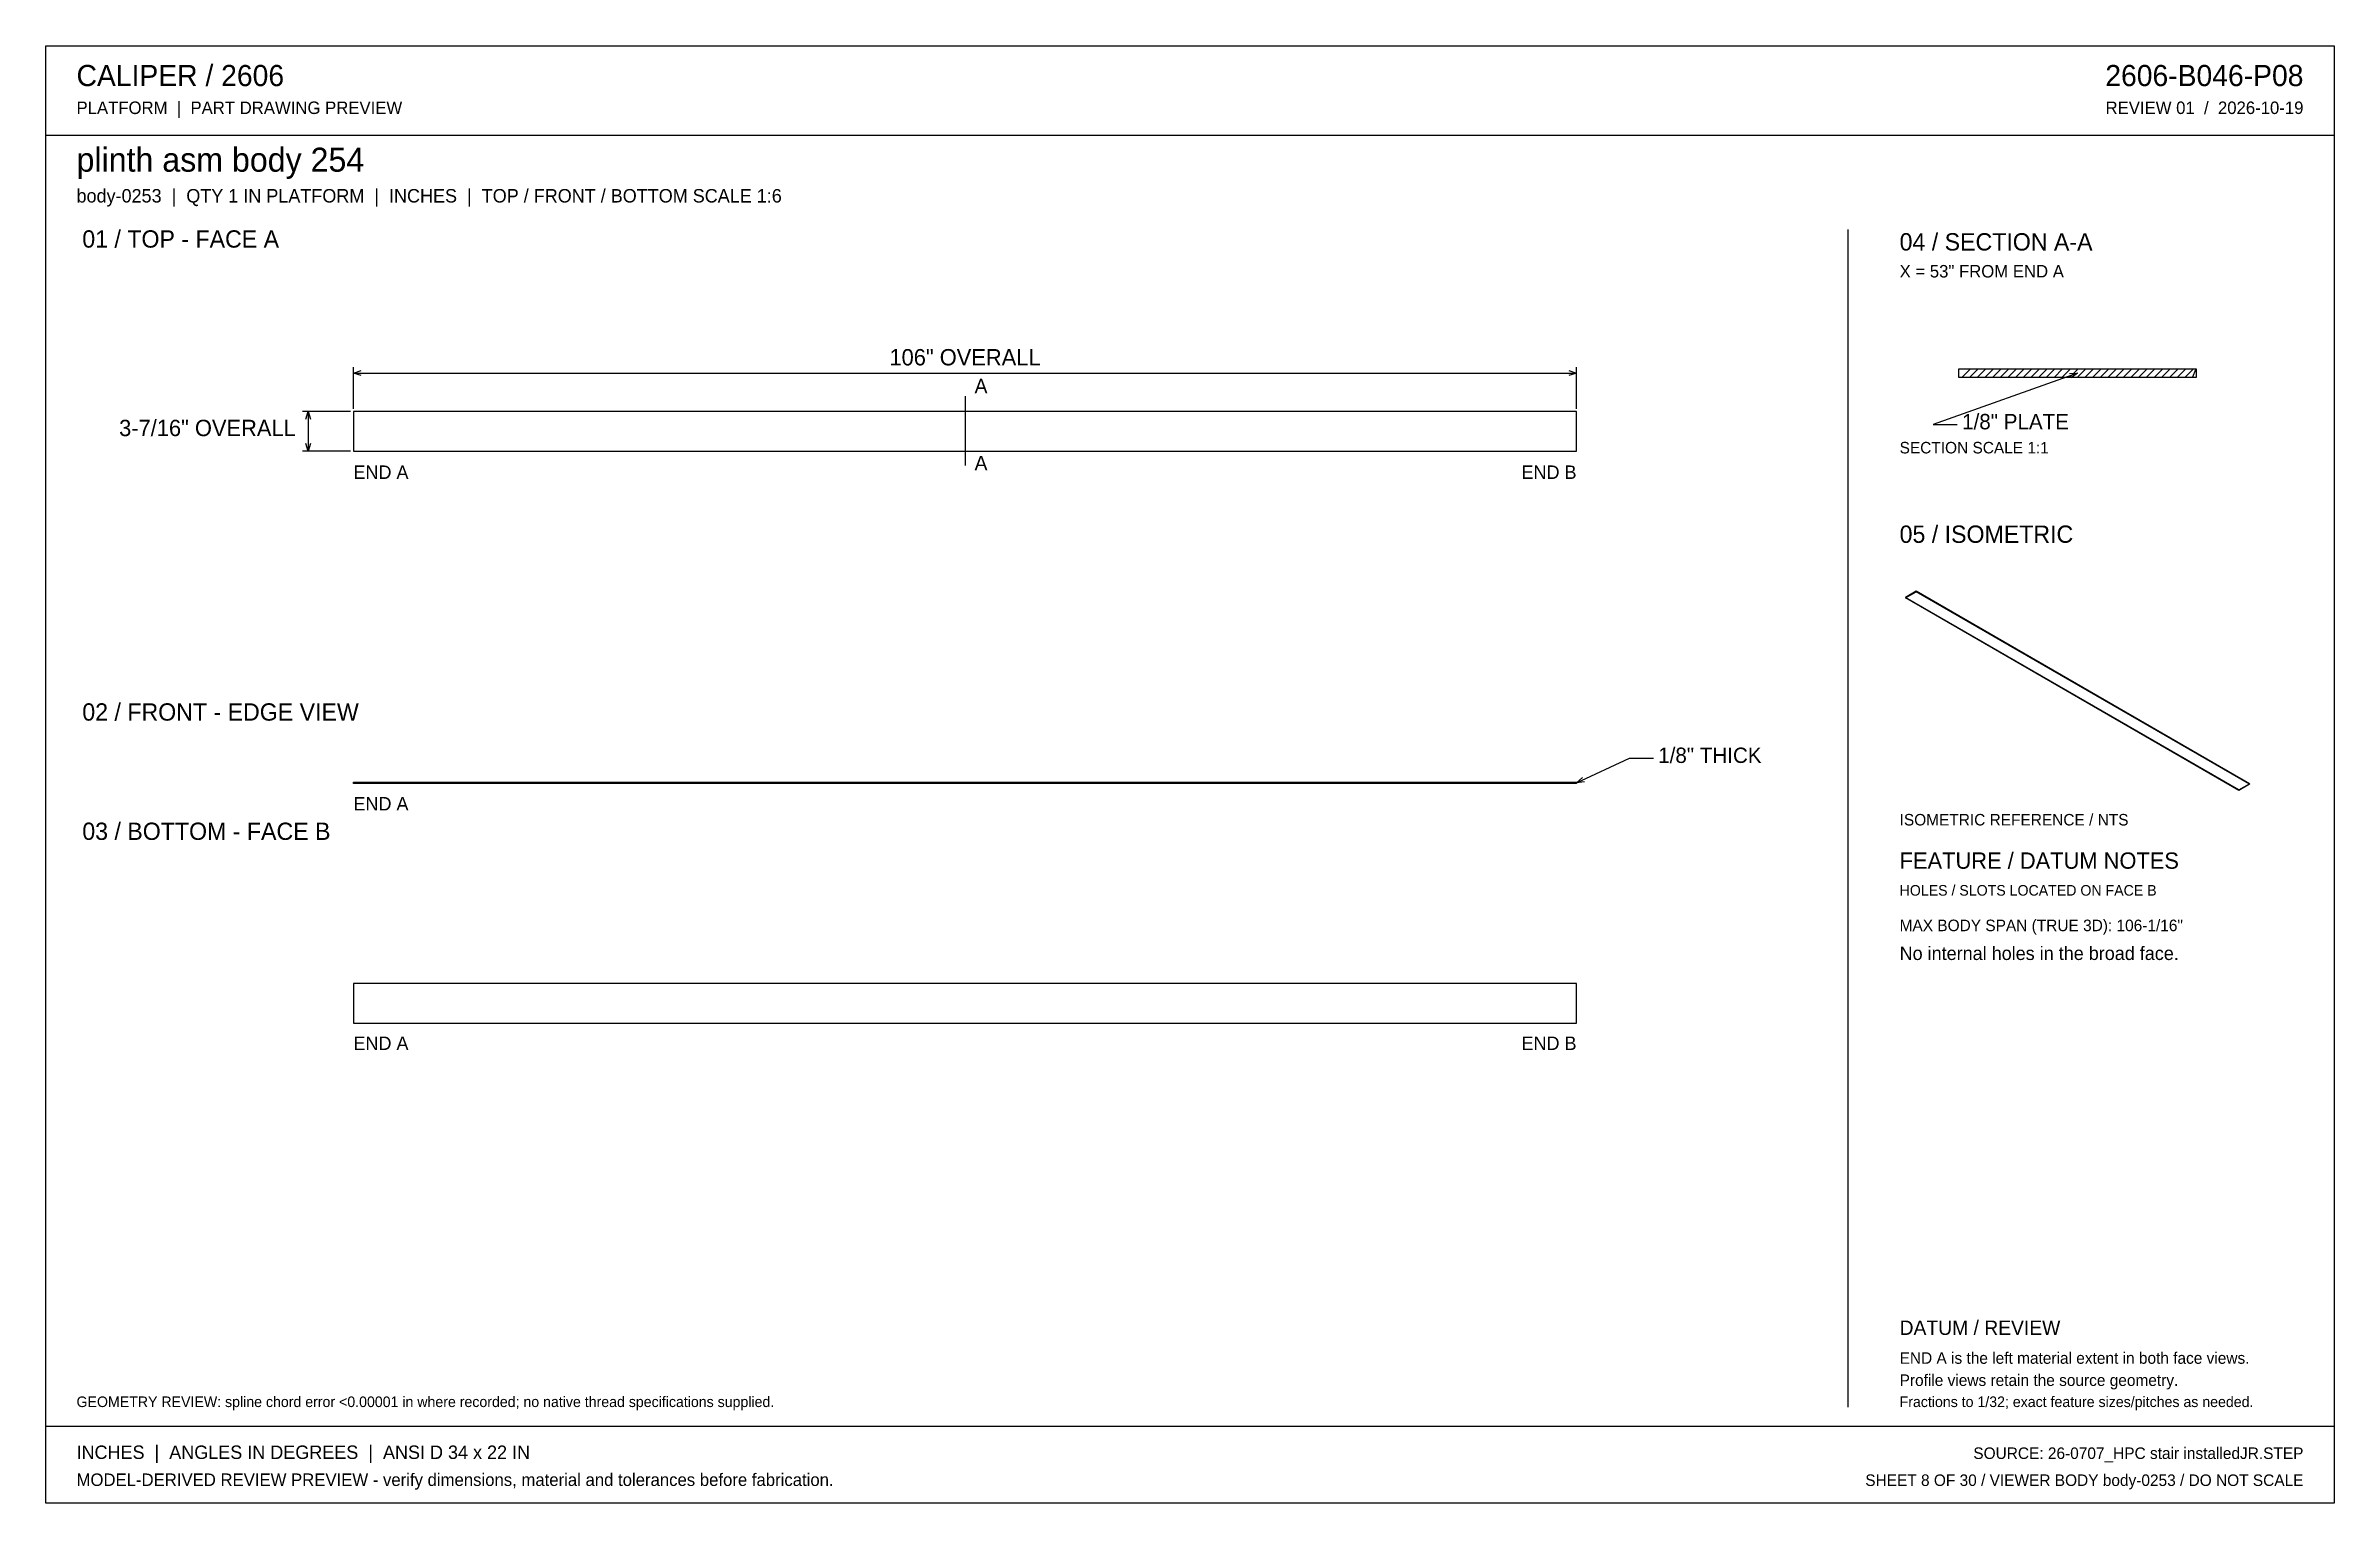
# Model space of a CAD drawing. Header units: inches. Extents: x 3 to 201, y 3 to 129.
import ezdxf
from ezdxf.enums import TextEntityAlignment as Align

# ---------------------------------------------------------------- set-up
doc = ezdxf.new("R2010")
doc.units = ezdxf.units.IN
doc.header["$MEASUREMENT"] = 0

msp = doc.modelspace()

# ---------------------------------------------------------------- linework, layer by layer
at = {"layer": 'ANNOTATION'}
for p, q in [((29.5, 97.71), (29.5, 101.3)), ((135.5, 97.71), (135.5, 101.3)), ((29.5, 100.8), (30.17, 101.01)), ((29.5, 100.8), (135.5, 100.8)), ((30.17, 100.59), (29.5, 100.8)), ((134.83, 101.01), (135.5, 100.8)), ((135.5, 100.8), (134.83, 100.59)), ((178.92, 100.79), (166.42, 96.33)), ((178.22, 100.76), (178.92, 100.79)), ((178.92, 100.79), (178.36, 100.37)), ((29.25, 97.46), (25.08, 97.46)), ((25.38, 96.8), (25.58, 97.46)), ((25.58, 97.46), (25.58, 94.04)), ((25.58, 97.46), (25.79, 96.8)), ((82.5, 98.8), (82.5, 92.79)), ((166.42, 96.33), (168.5, 96.33)), ((29.25, 94.04), (25.08, 94.04)), ((25.58, 94.04), (25.38, 94.7)), ((25.79, 94.7), (25.58, 94.04)), ((135.5, 65.27), (140.08, 67.42)), ((135.5, 65.27), (136.02, 65.74)), ((140.08, 67.42), (142.17, 67.42)), ((136.19, 65.36), (135.5, 65.27))]:
    msp.add_line(p, q, dxfattribs=at)
at = {"layer": 'OUTLINE'}
for p, q in [((2.83, 129.17), (201.17, 129.17)), ((2.83, 2.83), (2.83, 129.17)), ((201.17, 129.17), (201.17, 2.83)), ((2.83, 121.42), (201.17, 121.42)), ((159, 113.25), (159, 11.17)), ((168.63, 101.17), (189.2, 101.17)), ((168.63, 100.42), (168.63, 101.17)), ((168.88, 100.42), (169.63, 101.17)), ((169.55, 100.42), (170.3, 101.17)), ((170.21, 100.42), (170.96, 101.17)), ((170.88, 100.42), (171.63, 101.17)), ((171.55, 100.42), (172.3, 101.17)), ((172.21, 100.42), (172.96, 101.17)), ((172.88, 100.42), (173.63, 101.17)), ((173.55, 100.42), (174.3, 101.17)), ((174.21, 100.42), (174.96, 101.17)), ((174.88, 100.42), (175.63, 101.17)), ((175.55, 100.42), (176.3, 101.17)), ((176.21, 100.42), (176.96, 101.17)), ((176.88, 100.42), (177.63, 101.17)), ((177.55, 100.42), (178.3, 101.17)), ((178.21, 100.42), (178.96, 101.17)), ((178.88, 100.42), (179.63, 101.17)), ((179.55, 100.42), (180.3, 101.17)), ((180.21, 100.42), (180.96, 101.17)), ((180.88, 100.42), (181.63, 101.17)), ((181.55, 100.42), (182.3, 101.17)), ((182.21, 100.42), (182.96, 101.17)), ((182.88, 100.42), (183.63, 101.17)), ((183.55, 100.42), (184.3, 101.17)), ((184.21, 100.42), (184.96, 101.17)), ((184.88, 100.42), (185.63, 101.17)), ((185.55, 100.42), (186.3, 101.17)), ((186.21, 100.42), (186.96, 101.17)), ((186.88, 100.42), (187.63, 101.17)), ((187.55, 100.42), (188.3, 101.17)), ((188.21, 100.42), (188.96, 101.17)), ((188.88, 100.42), (189.2, 101.17)), ((189.2, 101.17), (189.2, 100.42)), ((189.2, 100.42), (168.63, 100.42)), ((135.5, 97.46), (29.5, 97.46)), ((29.5, 97.46), (29.5, 94.04)), ((135.5, 94.04), (135.5, 97.46)), ((29.5, 94.04), (135.5, 94.04)), ((164.93, 81.88), (164, 81.34)), ((164, 81.3), (164.93, 81.84)), ((164, 81.34), (164, 81.3)), ((192.9, 64.66), (164, 81.34)), ((193.83, 65.2), (164.93, 81.88)), ((164.93, 81.88), (164.93, 81.84)), ((193.83, 65.16), (164.93, 81.84)), ((192.9, 64.62), (164, 81.3)), ((29.5, 65.33), (135.5, 65.33)), ((29.5, 65.21), (29.5, 65.33)), ((135.5, 65.21), (29.5, 65.21)), ((135.5, 65.33), (135.5, 65.21)), ((192.9, 64.66), (193.83, 65.2)), ((193.83, 65.16), (192.9, 64.62)), ((192.9, 64.62), (192.9, 64.66)), ((193.83, 65.2), (193.83, 65.16)), ((135.5, 47.88), (29.5, 47.88)), ((29.5, 47.88), (29.5, 44.45)), ((135.5, 44.45), (135.5, 47.88)), ((29.5, 44.45), (135.5, 44.45)), ((2.83, 9.5), (201.17, 9.5)), ((201.17, 2.83), (2.83, 2.83))]:
    msp.add_line(p, q, dxfattribs=at)

# ---------------------------------------------------------------- texts
at = {"layer": 'ANNOTATION'}
for s, height, p in [('CALIPER / 2606', 1.8333, (5.5, 125.67)), ('PLATFORM  |  PART DRAWING PREVIEW', 1.0833, (5.5, 123.25)), ('plinth asm body 254', 2.0833, (5.5, 118.25)), ('body-0253  |  QTY 1 IN PLATFORM  |  INCHES  |  TOP / FRONT / BOTTOM SCALE 1:6', 1.1667, (5.5, 115.58)), ('01 / TOP - FACE A', 1.5, (6, 111.67)), ('04 / SECTION A-A', 1.5, (163.5, 111.42)), ('X = 53" FROM END A', 1.0833, (163.5, 109.08)), ('A', 1.25, (83.33, 99.05)), ('1/8" PLATE', 1.333, (168.92, 95.92)), ('A', 1.25, (83.33, 92.37)), ('SECTION SCALE 1:1', 1, (163.5, 93.83)), ('END A', 1.167, (29.5, 91.62)), ('05 / ISOMETRIC', 1.5, (163.5, 86.08)), ('02 / FRONT - EDGE VIEW', 1.5, (6, 70.67)), ('1/8" THICK', 1.333, (142.58, 67)), ('END A', 1.167, (29.5, 62.88)), ('03 / BOTTOM - FACE B', 1.5, (6, 60.33)), ('ISOMETRIC REFERENCE / NTS', 1, (163.5, 61.58)), ('FEATURE / DATUM NOTES', 1.4167, (163.5, 57.83)), ('HOLES / SLOTS LOCATED ON FACE B', 0.9167, (163.5, 55.5)), ('MAX BODY SPAN (TRUE 3D): 106-1/16"', 1, (163.5, 52.42)), ('No internal holes in the broad face.', 1.1667, (163.5, 49.92)), ('END A', 1.167, (29.5, 42.12)), ('DATUM / REVIEW', 1.25, (163.5, 17.42)), ('END A is the left material extent in both face views.', 1, (163.5, 14.92)), ('Profile views retain the source geometry.', 1, (163.5, 13)), ('GEOMETRY REVIEW: spline chord error <0.00001 in where recorded; no native thread specifications supplied.', 0.91667, (5.5, 11.17)), ('Fractions to 1/32; exact feature sizes/pitches as needed.', 0.9167, (163.5, 11.17)), ('INCHES  |  ANGLES IN DEGREES  |  ANSI D 34 x 22 IN', 1.1667, (5.5, 6.67)), ('MODEL-DERIVED REVIEW PREVIEW - verify dimensions, material and tolerances before fabrication.', 1.0833, (5.5, 4.33))]:
    msp.add_text(s, height=height, dxfattribs=at).set_placement(p)
for s, height, p in [('2606-B046-P08', 1.8333, (198.5, 125.67)), ('REVIEW 01  /  2026-10-19', 1.0833, (198.5, 123.25)), ('3-7/16" OVERALL', 1.4167, (24.5, 95.33)), ('END B', 1.167, (135.5, 91.62)), ('END B', 1.167, (135.5, 42.12)), ('SOURCE: 26-0707_HPC stair installedJR.STEP', 1, (198.5, 6.67)), ('SHEET 8 OF 30 / VIEWER BODY body-0253 / DO NOT SCALE', 1, (198.5, 4.33))]:
    msp.add_text(s, height=height, dxfattribs=at).set_placement(p, align=Align.RIGHT)
msp.add_text('106" OVERALL', height=1.4167, dxfattribs=at).set_placement((82.5, 101.46), align=Align.CENTER)

doc.saveas('drawing.dxf')
